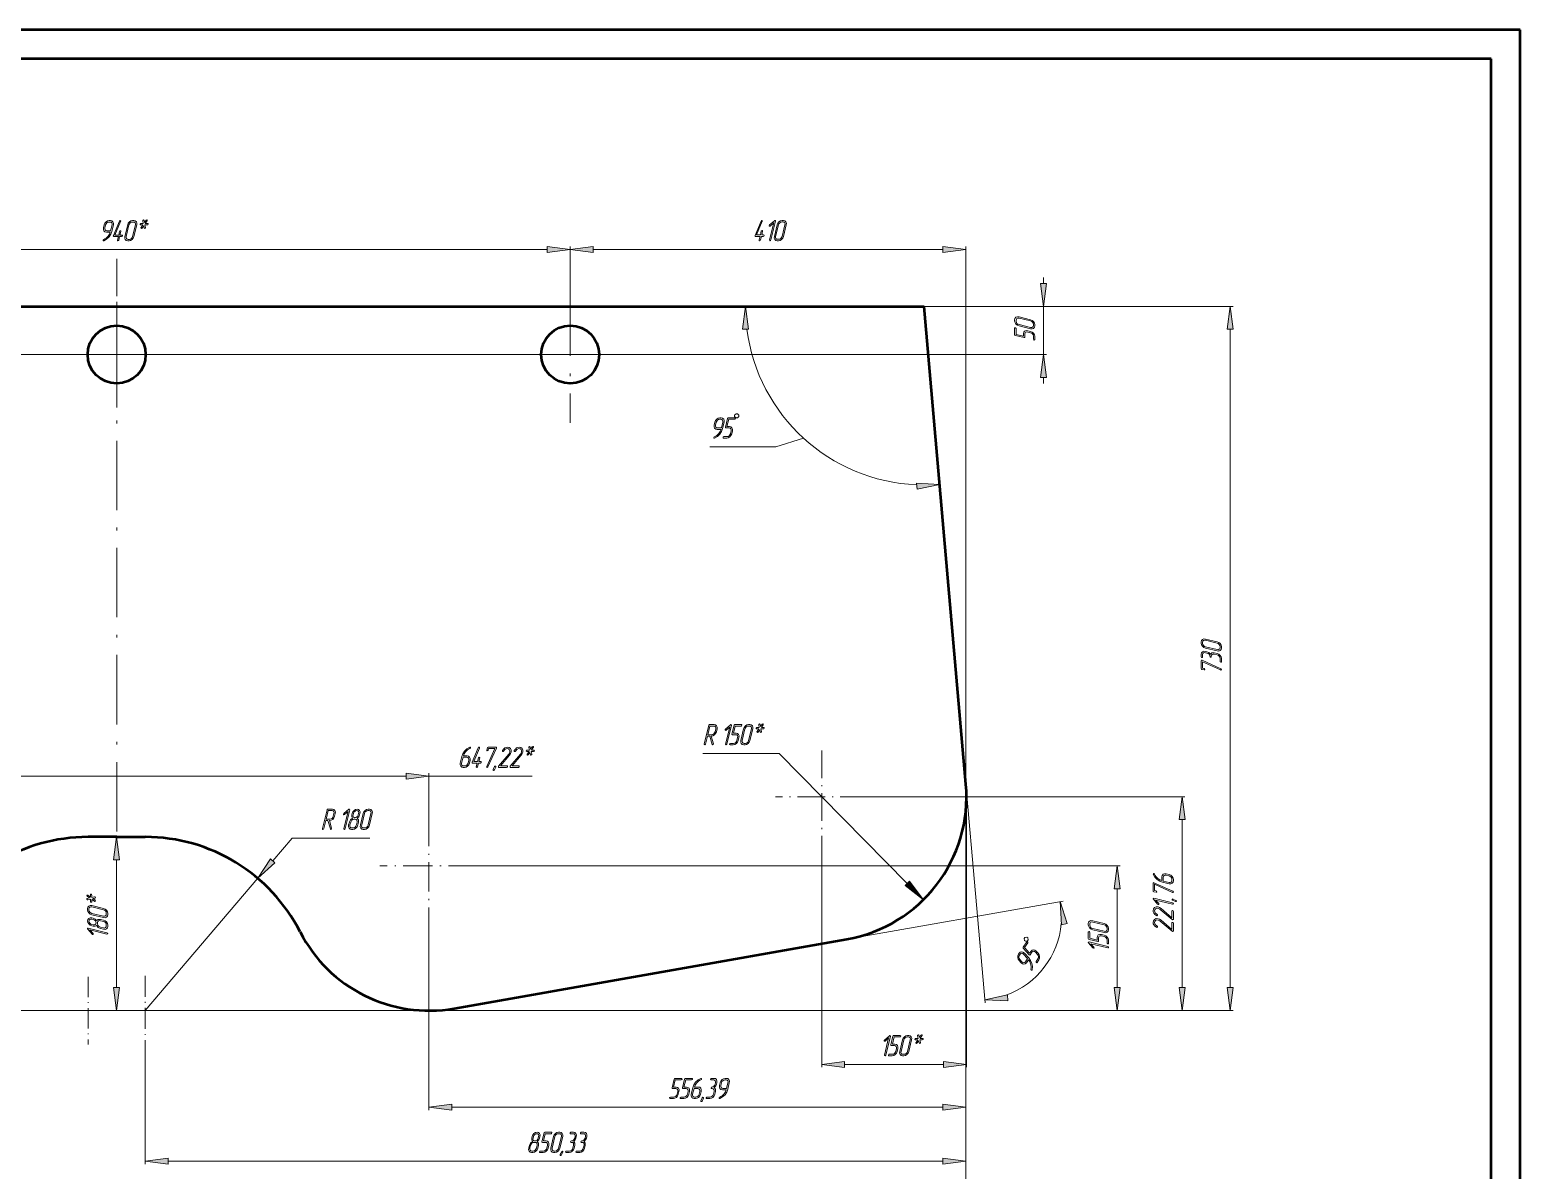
# Model space of a CAD drawing. Extents: x 0 to 420, y 0 to 297.
# Drawn here: x 162.6 to 420, y 100 to 297 of the extents above; entities that cross this region are included whole.
import ezdxf

# ---------------------------------------------------------------- set-up
doc = ezdxf.new("R2010")
doc.units = 0
doc.linetypes.add('DASHDOT', pattern=[18.5, 12, -3, 0.5, -3])

msp = doc.modelspace()

# ---------------------------------------------------------------- linework, layer by layer
at = {"color": 7, "lineweight": 50}
for p, q in [((420, 297), (0, 297)), ((420, 0), (420, 297)), ((415, 292), (20, 292)), ((415, 5), (415, 292)), ((38.17, 249.22), (317.06, 249.22)), ((324.28, 166.69), (317.06, 249.22)), ((177.62, 157.55), (172.67, 157.55)), ((177.62, 157.55), (182.56, 157.55)), ((235.89, 127.93), (303.72, 139.89))]:
    msp.add_line(p, q, dxfattribs=at)
at = {"color": 7, "lineweight": 13}
for p, q in [((103.25, 259.04), (251.98, 259.04)), ((255.95, 252.65), (255.95, 259.56)), ((255.95, 252.65), (255.95, 259.54)), ((259.92, 259.06), (320.32, 259.06)), ((324.28, 166.69), (324.28, 259.56)), ((337.69, 253.19), (337.69, 254.22)), ((317.06, 249.22), (370.41, 249.22)), ((317.06, 249.22), (338.19, 249.22)), ((337.69, 240.89), (337.69, 249.22)), ((369.91, 131.52), (369.91, 245.26)), ((110.94, 240.89), (338.19, 240.89)), ((337.69, 235.89), (337.69, 236.92)), ((291.44, 224.96), (280.05, 224.96)), ((296.21, 226.47), (291.44, 224.96)), ((292.03, 171.96), (278.83, 171.96)), ((314.15, 149.54), (292.03, 171.96)), ((127.65, 168.07), (227.59, 168.07)), ((231.55, 161.01), (231.55, 168.57)), ((231.55, 168.07), (249.35, 168.07)), ((324.28, 166.69), (324.28, 92.57)), ((324.28, 166.69), (327.59, 128.91)), ((324.28, 166.69), (324.28, 101.04)), ((324.28, 166.69), (324.28, 110.35)), ((307.36, 164.51), (362.11, 164.51)), ((324.38, 164.51), (324.38, 117.76)), ((361.61, 131.52), (361.61, 160.55)), ((204.56, 153.43), (207.91, 157.37)), ((207.91, 157.37), (221.32, 157.37)), ((299.38, 156.53), (299.38, 117.76)), ((177.58, 131.52), (177.58, 153.59)), ((240.01, 152.55), (350.92, 152.55)), ((182.56, 127.55), (201.99, 150.41)), ((350.42, 131.52), (350.42, 148.59)), ((303.72, 139.89), (341.07, 146.48)), ((231.55, 144.1), (231.55, 110.35)), ((123.68, 127.55), (370.41, 127.55)), ((231.55, 127.55), (362.11, 127.55)), ((231.55, 127.55), (350.92, 127.55)), ((182.56, 121.55), (182.56, 101.04)), ((303.34, 118.26), (320.41, 118.26)), ((235.52, 110.85), (320.32, 110.85)), ((186.53, 101.54), (320.32, 101.54))]:
    msp.add_line(p, q, dxfattribs=at)
at = {"color": 7, "linetype": 'DASHDOT', "lineweight": 13}
for p, q in [((177.62, 158.5), (177.62, 257.42)), ((255.95, 252.65), (255.95, 229.12)), ((267.72, 240.89), (244.18, 240.89))]:
    msp.add_line(p, q, dxfattribs=at)
at = {"color": 7, "linetype": 'DASHDOT', "lineweight": 13, "ltscale": 0.456659}
for p, q in [((177.62, 250.02), (177.62, 231.75)), ((186.75, 240.89), (168.48, 240.89))]:
    msp.add_line(p, q, dxfattribs=at)
at = {"color": 7, "linetype": 'DASHDOT', "lineweight": 13, "ltscale": 0.399171}
msp.add_line((299.38, 172.5), (299.38, 156.53), dxfattribs=at)
at = {"color": 7, "linetype": 'DASHDOT', "lineweight": 13, "ltscale": 0.399172}
msp.add_line((307.36, 164.51), (291.39, 164.51), dxfattribs=at)
at = {"color": 7, "linetype": 'DASHDOT', "lineweight": 13, "ltscale": 0.422926}
for p, q in [((231.55, 161.01), (231.55, 144.1)), ((240.01, 152.55), (223.09, 152.55))]:
    msp.add_line(p, q, dxfattribs=at)
at = {"color": 7, "linetype": 'DASHDOT', "lineweight": 13, "ltscale": 0.292593}
for p, q in [((172.67, 133.41), (172.67, 121.7)), ((178.52, 127.55), (166.82, 127.55))]:
    msp.add_line(p, q, dxfattribs=at)
at = {"color": 7, "linetype": 'DASHDOT', "lineweight": 13, "ltscale": 0.300064}
msp.add_line((182.56, 133.56), (182.56, 121.55), dxfattribs=at)
at = {"color": 7, "linetype": 'DASHDOT', "lineweight": 13, "ltscale": 0.300063}
msp.add_line((188.56, 127.55), (176.56, 127.55), dxfattribs=at)
at = {"color": 7, "lineweight": 13}
for points in [[(176.78, 262.18), (177.05, 263.29), (177.07, 263.58), (176.98, 263.82), (176.79, 263.99), (176.55, 264.04), (176.32, 264.04), (176.05, 263.98), (175.79, 263.82), (175.59, 263.57), (175.47, 263.29), (175.35, 262.79), (175.33, 262.5), (175.42, 262.26), (175.6, 262.09), (175.85, 262.04), (176.52, 262.04), (176.37, 261.69), (176.15, 261.36), (175.8, 261.01), (175.6, 260.88), (175.39, 260.78), (175.32, 260.74), (175.29, 260.67), (175.3, 260.58), (175.36, 260.54), (175.41, 260.55), (175.89, 260.82), (176.31, 261.22), (176.6, 261.68)], [(176.58, 262.29), (175.91, 262.29), (175.74, 262.32), (175.62, 262.44), (175.56, 262.6), (175.58, 262.79), (175.7, 263.29), (175.78, 263.48), (175.91, 263.64), (176.08, 263.75), (176.26, 263.79), (176.49, 263.79), (176.66, 263.75), (176.78, 263.64), (176.83, 263.48), (176.82, 263.29)], [(178.19, 261.54), (178.35, 262.17), (178.33, 262.26), (178.27, 262.29), (178.18, 262.26), (178.12, 262.17), (177.97, 261.54), (177.32, 261.54), (178.31, 263.89), (178.32, 263.92), (178.3, 264.01), (178.23, 264.04), (178.16, 264.02), (178.1, 263.94), (177.05, 261.44), (177.04, 261.41), (177.05, 261.33), (177.12, 261.29), (177.91, 261.29), (177.76, 260.67), (177.77, 260.57), (177.84, 260.54), (177.93, 260.57), (177.98, 260.67), (178.13, 261.29), (178.48, 261.29), (178.57, 261.33), (178.62, 261.42), (178.61, 261.51), (178.54, 261.54)], [(180.61, 261.29), (181.09, 263.29), (181.11, 263.58), (181.02, 263.82), (180.84, 263.99), (180.59, 264.04), (180.37, 264.04), (180.09, 263.98), (179.83, 263.82), (179.63, 263.57), (179.52, 263.29), (179.03, 261.29), (179.01, 261), (179.11, 260.76), (179.28, 260.59), (179.53, 260.54), (179.75, 260.54), (180.02, 260.59), (180.29, 260.76), (180.49, 261)], [(180.38, 261.29), (180.3, 261.09), (180.17, 260.94), (179.99, 260.82), (179.81, 260.79), (179.59, 260.79), (179.42, 260.82), (179.31, 260.94), (179.24, 261.1), (179.26, 261.29), (179.74, 263.29), (179.82, 263.48), (179.95, 263.64), (180.12, 263.75), (180.31, 263.79), (180.53, 263.79), (180.69, 263.75), (180.81, 263.64), (180.87, 263.48), (180.87, 263.29)], [(182.57, 263.54), (182.88, 263.98), (182.91, 264.04), (182.89, 264.13), (182.82, 264.17), (182.71, 264.09), (182.43, 263.7), (182.35, 264.09), (182.26, 264.17), (182.17, 264.13), (182.12, 264.04), (182.12, 263.98), (182.21, 263.54), (181.8, 263.54), (181.71, 263.5), (181.67, 263.42), (181.67, 263.33), (181.74, 263.29), (182.15, 263.29), (181.85, 262.85), (181.82, 262.79), (181.83, 262.7), (181.91, 262.67), (182.02, 262.74), (182.3, 263.14), (182.38, 262.74), (182.46, 262.67), (182.56, 262.7), (182.61, 262.79), (182.61, 262.85), (182.51, 263.29), (182.92, 263.29), (183.02, 263.33), (183.07, 263.42), (183.05, 263.51), (182.98, 263.54)], [(289.01, 261.56), (289.16, 262.19), (289.15, 262.28), (289.08, 262.31), (288.99, 262.28), (288.94, 262.19), (288.78, 261.56), (288.13, 261.56), (289.12, 263.91), (289.13, 263.94), (289.12, 264.03), (289.05, 264.06), (288.97, 264.04), (288.92, 263.96), (287.86, 261.46), (287.86, 261.43), (287.87, 261.35), (287.94, 261.31), (288.72, 261.31), (288.57, 260.69), (288.59, 260.59), (288.66, 260.56), (288.75, 260.59), (288.8, 260.69), (288.95, 261.31), (289.29, 261.31), (289.38, 261.35), (289.43, 261.44), (289.42, 261.53), (289.35, 261.56)], [(290.59, 260.69), (291.38, 263.94), (291.37, 264.03), (291.29, 264.06), (291.21, 264.02), (290.36, 263.28), (290.3, 263.19), (290.32, 263.1), (290.39, 263.06), (290.47, 263.1), (291.08, 263.64), (290.37, 260.69), (290.39, 260.59), (290.45, 260.56), (290.54, 260.59)], [(292.77, 261.31), (293.25, 263.31), (293.27, 263.6), (293.19, 263.84), (293, 264.01), (292.76, 264.06), (292.53, 264.06), (292.26, 264), (292, 263.84), (291.79, 263.59), (291.68, 263.31), (291.2, 261.31), (291.17, 261.02), (291.27, 260.78), (291.44, 260.62), (291.69, 260.56), (291.91, 260.56), (292.19, 260.62), (292.45, 260.78), (292.65, 261.02)], [(292.55, 261.31), (292.46, 261.11), (292.33, 260.96), (292.15, 260.85), (291.97, 260.81), (291.75, 260.81), (291.59, 260.85), (291.47, 260.96), (291.41, 261.12), (291.42, 261.31), (291.91, 263.31), (291.98, 263.5), (292.12, 263.67), (292.29, 263.77), (292.47, 263.81), (292.7, 263.81), (292.86, 263.77), (292.98, 263.67), (293.04, 263.5), (293.03, 263.31)], [(251.98, 258.52), (255.95, 259.04), (251.98, 259.57)], [(259.92, 259.59), (255.95, 259.06), (259.92, 258.54)], [(320.32, 258.54), (324.28, 259.06), (320.32, 259.59)], [(337.17, 253.19), (337.69, 249.22), (338.22, 253.19)], [(286.72, 245.26), (286.2, 249.22), (285.68, 245.26)], [(335.45, 246.92), (333.45, 247.41), (333.16, 247.43), (332.91, 247.34), (332.75, 247.15), (332.69, 246.91), (332.69, 246.68), (332.76, 246.41), (332.92, 246.15), (333.17, 245.95), (333.45, 245.83), (335.45, 245.35), (335.73, 245.33), (335.97, 245.42), (336.14, 245.6), (336.19, 245.84), (336.19, 246.07), (336.14, 246.34), (335.97, 246.6), (335.73, 246.8)], [(335.45, 246.7), (335.65, 246.62), (335.8, 246.48), (335.91, 246.31), (335.94, 246.13), (335.94, 245.9), (335.91, 245.74), (335.8, 245.63), (335.64, 245.56), (335.45, 245.57), (333.45, 246.06), (333.26, 246.13), (333.09, 246.27), (332.99, 246.44), (332.95, 246.62), (332.95, 246.85), (332.99, 247.01), (333.09, 247.13), (333.26, 247.19), (333.45, 247.18)], [(370.43, 245.26), (369.91, 249.22), (369.39, 245.26)], [(335.45, 244.9), (334.95, 245.02), (334.66, 245.04), (334.42, 244.95), (334.26, 244.77), (334.2, 244.53), (334.2, 244.08), (332.95, 244.38), (332.95, 245.39), (332.9, 245.48), (332.82, 245.53), (332.74, 245.52), (332.69, 245.45), (332.69, 244.32), (332.73, 244.23), (332.82, 244.18), (334.32, 243.82), (334.42, 243.82), (334.45, 243.9), (334.45, 244.46), (334.49, 244.63), (334.59, 244.75), (334.76, 244.81), (334.95, 244.79), (335.45, 244.67), (335.64, 244.59), (335.8, 244.46), (335.91, 244.29), (335.94, 244.11), (335.94, 243.54), (335.98, 243.45), (336.07, 243.4), (336.16, 243.41), (336.19, 243.48), (336.19, 244.05), (336.14, 244.31), (335.97, 244.58), (335.73, 244.78)], [(338.22, 236.92), (337.69, 240.89), (337.17, 236.92)], [(282.25, 228.1), (282.52, 229.21), (282.54, 229.5), (282.45, 229.74), (282.26, 229.91), (282.02, 229.96), (281.79, 229.96), (281.52, 229.9), (281.26, 229.74), (281.06, 229.49), (280.94, 229.21), (280.82, 228.71), (280.8, 228.42), (280.89, 228.18), (281.07, 228.01), (281.32, 227.96), (281.99, 227.96), (281.84, 227.61), (281.62, 227.28), (281.27, 226.93), (281.07, 226.8), (280.86, 226.7), (280.79, 226.66), (280.76, 226.59), (280.77, 226.5), (280.83, 226.46), (280.88, 226.47), (281.36, 226.74), (281.78, 227.14), (282.07, 227.6)], [(282.05, 228.21), (281.37, 228.21), (281.21, 228.24), (281.09, 228.36), (281.03, 228.51), (281.05, 228.71), (281.17, 229.21), (281.25, 229.4), (281.38, 229.56), (281.55, 229.67), (281.73, 229.71), (281.96, 229.71), (282.13, 229.67), (282.25, 229.56), (282.3, 229.4), (282.29, 229.21)], [(283.83, 227.21), (283.95, 227.71), (283.97, 228), (283.88, 228.24), (283.7, 228.4), (283.46, 228.46), (283.01, 228.46), (283.31, 229.71), (284.32, 229.71), (284.41, 229.75), (284.47, 229.83), (284.45, 229.92), (284.38, 229.96), (283.25, 229.96), (283.16, 229.93), (283.12, 229.83), (282.75, 228.33), (282.76, 228.24), (282.83, 228.21), (283.4, 228.21), (283.56, 228.17), (283.68, 228.06), (283.74, 227.9), (283.72, 227.71), (283.6, 227.21), (283.53, 227.01), (283.39, 226.86), (283.22, 226.74), (283.04, 226.71), (282.47, 226.71), (282.38, 226.67), (282.33, 226.58), (282.34, 226.5), (282.41, 226.46), (282.98, 226.46), (283.24, 226.51), (283.51, 226.68), (283.71, 226.92)], [(284.58, 229.96), (284.81, 229.96), (285.04, 230.2), (285.04, 230.43), (284.81, 230.66), (284.58, 230.66), (284.34, 230.43), (284.34, 230.2)], [(315.85, 217.61), (319.75, 218.47), (315.76, 218.65)], [(367.66, 191.27), (365.66, 191.75), (365.37, 191.77), (365.13, 191.68), (364.96, 191.5), (364.91, 191.25), (364.91, 191.03), (364.97, 190.75), (365.13, 190.49), (365.38, 190.29), (365.66, 190.18), (367.66, 189.69), (367.95, 189.67), (368.19, 189.77), (368.36, 189.94), (368.41, 190.19), (368.41, 190.41), (368.36, 190.68), (368.19, 190.95), (367.95, 191.15)], [(367.66, 191.04), (367.86, 190.96), (368.01, 190.83), (368.13, 190.65), (368.16, 190.47), (368.16, 190.25), (368.13, 190.08), (368.01, 189.97), (367.85, 189.91), (367.66, 189.92), (365.66, 190.4), (365.47, 190.48), (365.31, 190.61), (365.2, 190.78), (365.16, 190.97), (365.16, 191.19), (365.2, 191.36), (365.31, 191.48), (365.47, 191.54), (365.66, 191.53)], [(366.49, 189.16), (366.23, 189.41), (365.91, 189.55), (365.66, 189.61), (365.37, 189.63), (365.13, 189.55), (364.96, 189.37), (364.91, 189.12), (364.91, 188.67), (364.95, 188.57), (365.04, 188.53), (365.12, 188.53), (365.16, 188.61), (365.16, 189.06), (365.2, 189.22), (365.31, 189.34), (365.47, 189.4), (365.66, 189.39), (365.91, 189.33), (366.1, 189.25), (366.26, 189.11), (366.38, 188.94), (366.41, 188.76), (366.45, 188.67), (366.53, 188.61), (366.62, 188.62), (366.66, 188.7), (366.66, 188.81), (366.7, 188.97), (366.81, 189.09), (366.97, 189.15), (367.16, 189.14), (367.66, 189.02), (367.85, 188.94), (368.01, 188.8), (368.13, 188.63), (368.16, 188.45), (368.16, 187.88), (368.2, 187.79), (368.28, 187.74), (368.37, 187.75), (368.41, 187.82), (368.41, 188.39), (368.36, 188.66), (368.19, 188.92), (367.95, 189.12), (367.66, 189.24), (367.16, 189.36), (366.76, 189.35)], [(365.06, 188.07), (365.03, 188.09), (364.94, 188.07), (364.91, 188), (364.91, 186.64), (364.94, 186.55), (365.04, 186.51), (365.41, 186.41), (365.5, 186.42), (365.53, 186.5), (365.5, 186.58), (365.41, 186.64), (365.16, 186.7), (365.16, 187.8), (368.25, 186.41), (368.29, 186.39), (368.38, 186.41), (368.41, 186.48), (368.38, 186.55), (368.31, 186.61)], [(280.29, 174.96), (280.32, 174.96), (280.59, 175.02), (280.85, 175.18), (281.06, 175.42), (281.18, 175.71), (281.3, 176.21), (281.32, 176.5), (281.23, 176.74), (281.04, 176.91), (280.8, 176.96), (280.01, 176.96), (279.92, 176.93), (279.87, 176.84), (279.09, 173.59), (279.1, 173.5), (279.17, 173.46), (279.26, 173.5), (279.31, 173.59), (279.65, 174.96), (280.04, 174.96), (280.44, 173.53), (280.47, 173.48), (280.52, 173.46), (280.61, 173.5), (280.66, 173.59), (280.67, 173.65)], [(279.71, 175.21), (280.07, 176.71), (280.74, 176.71), (280.9, 176.67), (281.02, 176.57), (281.08, 176.4), (281.07, 176.21), (280.95, 175.71), (280.87, 175.52), (280.73, 175.36), (280.56, 175.25), (280.38, 175.21)], [(283.01, 173.59), (283.79, 176.84), (283.78, 176.93), (283.71, 176.96), (283.62, 176.92), (282.77, 176.18), (282.71, 176.09), (282.73, 176), (282.8, 175.96), (282.89, 176), (283.49, 176.54), (282.78, 173.59), (282.8, 173.5), (282.87, 173.46), (282.96, 173.5)], [(284.96, 174.21), (285.08, 174.71), (285.1, 175), (285.01, 175.24), (284.83, 175.4), (284.59, 175.46), (284.14, 175.46), (284.44, 176.71), (285.45, 176.71), (285.54, 176.76), (285.6, 176.84), (285.58, 176.92), (285.51, 176.96), (284.38, 176.96), (284.29, 176.93), (284.25, 176.84), (283.88, 175.34), (283.89, 175.24), (283.96, 175.21), (284.53, 175.21), (284.69, 175.17), (284.81, 175.07), (284.87, 174.9), (284.85, 174.71), (284.73, 174.21), (284.66, 174.02), (284.52, 173.86), (284.35, 173.75), (284.17, 173.72), (283.6, 173.72), (283.51, 173.67), (283.46, 173.59), (283.47, 173.5), (283.54, 173.46), (284.11, 173.46), (284.37, 173.52), (284.64, 173.68), (284.84, 173.93)], [(286.99, 174.21), (287.47, 176.21), (287.49, 176.5), (287.4, 176.74), (287.22, 176.91), (286.97, 176.96), (286.75, 176.96), (286.47, 176.9), (286.21, 176.74), (286.01, 176.49), (285.89, 176.21), (285.41, 174.21), (285.39, 173.93), (285.48, 173.68), (285.66, 173.52), (285.9, 173.46), (286.13, 173.46), (286.4, 173.52), (286.66, 173.68), (286.87, 173.93)], [(286.76, 174.21), (286.68, 174.01), (286.54, 173.86), (286.37, 173.75), (286.19, 173.72), (285.96, 173.72), (285.8, 173.75), (285.69, 173.86), (285.62, 174.02), (285.64, 174.21), (286.12, 176.21), (286.19, 176.4), (286.33, 176.57), (286.5, 176.67), (286.69, 176.71), (286.91, 176.71), (287.07, 176.67), (287.19, 176.57), (287.25, 176.4), (287.24, 176.21)], [(288.95, 176.46), (289.26, 176.9), (289.28, 176.96), (289.27, 177.05), (289.2, 177.09), (289.09, 177.02), (288.81, 176.62), (288.73, 177.02), (288.64, 177.09), (288.55, 177.05), (288.5, 176.96), (288.5, 176.9), (288.59, 176.46), (288.18, 176.46), (288.09, 176.42), (288.05, 176.34), (288.05, 176.25), (288.12, 176.21), (288.53, 176.21), (288.22, 175.77), (288.2, 175.71), (288.21, 175.62), (288.28, 175.59), (288.4, 175.66), (288.68, 176.06), (288.76, 175.66), (288.84, 175.59), (288.93, 175.62), (288.98, 175.71), (288.98, 175.77), (288.89, 176.21), (289.3, 176.21), (289.39, 176.25), (289.45, 176.34), (289.43, 176.43), (289.36, 176.46)], [(237.23, 171.43), (236.96, 170.32), (236.93, 170.03), (237.03, 169.79), (237.21, 169.62), (237.45, 169.57), (237.68, 169.57), (237.95, 169.62), (238.21, 169.79), (238.41, 170.03), (238.53, 170.32), (238.65, 170.82), (238.67, 171.1), (238.58, 171.35), (238.4, 171.51), (238.16, 171.57), (237.49, 171.57), (237.63, 171.91), (237.85, 172.25), (238.2, 172.59), (238.4, 172.73), (238.61, 172.82), (238.68, 172.87), (238.72, 172.94), (238.7, 173.03), (238.64, 173.07), (238.59, 173.06), (238.11, 172.79), (237.69, 172.38), (237.4, 171.93)], [(240.16, 170.57), (240.31, 171.2), (240.3, 171.29), (240.24, 171.32), (240.15, 171.28), (240.09, 171.2), (239.94, 170.57), (239.29, 170.57), (240.28, 172.91), (240.29, 172.95), (240.27, 173.03), (240.2, 173.07), (240.13, 173.04), (240.07, 172.97), (239.02, 170.47), (239.01, 170.44), (239.02, 170.35), (239.09, 170.32), (239.88, 170.32), (239.72, 169.69), (239.74, 169.6), (239.81, 169.57), (239.9, 169.6), (239.95, 169.69), (240.1, 170.32), (240.44, 170.32), (240.53, 170.36), (240.59, 170.44), (240.58, 170.53), (240.5, 170.57)], [(243.2, 172.91), (243.22, 172.95), (243.2, 173.03), (243.13, 173.07), (241.77, 173.07), (241.68, 173.03), (241.64, 172.94), (241.54, 172.57), (241.55, 172.47), (241.63, 172.44), (241.71, 172.47), (241.77, 172.57), (241.83, 172.82), (242.93, 172.82), (241.53, 169.72), (241.52, 169.69), (241.54, 169.6), (241.61, 169.57), (241.68, 169.59), (241.74, 169.67)], [(244.97, 169.57), (245.07, 169.61), (245.11, 169.69), (245.1, 169.78), (245.03, 169.82), (243.9, 169.82), (245.47, 171.7), (245.65, 171.96), (245.74, 172.21), (245.76, 172.54), (245.62, 172.82), (245.39, 173.01), (245.11, 173.07), (244.88, 173.03), (244.67, 172.93), (244.44, 172.74), (244.26, 172.47), (244.24, 172.43), (244.26, 172.34), (244.33, 172.31), (244.4, 172.33), (244.45, 172.39), (244.73, 172.72), (245.06, 172.81), (245.27, 172.77), (245.43, 172.64), (245.52, 172.44), (245.51, 172.21), (245.44, 172.02), (245.38, 171.94), (245.32, 171.84), (243.58, 169.76), (243.55, 169.7), (243.56, 169.61), (243.63, 169.57)], [(246.99, 169.57), (247.09, 169.61), (247.13, 169.69), (247.13, 169.78), (247.05, 169.82), (245.92, 169.82), (247.49, 171.7), (247.67, 171.96), (247.77, 172.21), (247.78, 172.54), (247.65, 172.82), (247.42, 173.01), (247.13, 173.07), (246.9, 173.03), (246.69, 172.93), (246.47, 172.74), (246.28, 172.47), (246.26, 172.43), (246.28, 172.34), (246.35, 172.31), (246.42, 172.33), (246.47, 172.39), (246.76, 172.72), (247.08, 172.81), (247.29, 172.77), (247.45, 172.64), (247.54, 172.44), (247.53, 172.21), (247.46, 172.02), (247.41, 171.94), (247.34, 171.84), (245.6, 169.76), (245.57, 169.7), (245.58, 169.61), (245.65, 169.57)], [(249.26, 172.57), (249.56, 173.01), (249.59, 173.07), (249.58, 173.16), (249.5, 173.19), (249.39, 173.12), (249.11, 172.72), (249.03, 173.12), (248.94, 173.19), (248.86, 173.15), (248.8, 173.07), (248.8, 173.01), (248.89, 172.57), (248.49, 172.57), (248.4, 172.53), (248.35, 172.44), (248.35, 172.35), (248.43, 172.32), (248.83, 172.32), (248.53, 171.88), (248.5, 171.81), (248.52, 171.73), (248.59, 171.69), (248.7, 171.76), (248.98, 172.16), (249.06, 171.76), (249.15, 171.69), (249.24, 171.73), (249.29, 171.81), (249.29, 171.88), (249.2, 172.32), (249.6, 172.32), (249.7, 172.36), (249.75, 172.44), (249.74, 172.53), (249.66, 172.57)], [(237.43, 171.32), (238.1, 171.32), (238.26, 171.28), (238.38, 171.17), (238.44, 171.01), (238.43, 170.82), (238.31, 170.32), (238.22, 170.12), (238.09, 169.96), (237.92, 169.85), (237.73, 169.82), (237.51, 169.82), (237.35, 169.85), (237.23, 169.96), (237.17, 170.12), (237.18, 170.32)], [(227.59, 167.55), (231.55, 168.07), (227.59, 168.59)], [(243.1, 169.68), (243.08, 169.76), (243, 169.79), (242.93, 169.77), (242.87, 169.7), (242.64, 169.2), (242.63, 169.16), (242.64, 169.08), (242.71, 169.04), (242.79, 169.07), (242.85, 169.14), (243.08, 169.63)], [(214.37, 160.37), (214.4, 160.37), (214.67, 160.43), (214.93, 160.59), (215.13, 160.83), (215.25, 161.12), (215.37, 161.62), (215.39, 161.91), (215.3, 162.15), (215.12, 162.31), (214.87, 162.37), (214.09, 162.37), (213.99, 162.34), (213.95, 162.24), (213.16, 158.99), (213.18, 158.9), (213.24, 158.87), (213.34, 158.9), (213.39, 158.99), (213.72, 160.37), (214.11, 160.37), (214.52, 158.93), (214.54, 158.88), (214.59, 158.87), (214.68, 158.91), (214.74, 158.99), (214.74, 159.06)], [(217.08, 158.99), (217.87, 162.24), (217.85, 162.34), (217.78, 162.37), (217.7, 162.33), (216.85, 161.58), (216.79, 161.5), (216.8, 161.41), (216.87, 161.37), (216.96, 161.41), (217.57, 161.95), (216.86, 158.99), (216.87, 158.9), (216.94, 158.87), (217.03, 158.9)], [(219.26, 159.62), (219.38, 160.12), (219.37, 160.51), (219.18, 160.78), (219.43, 161.05), (219.57, 161.37), (219.63, 161.62), (219.65, 161.91), (219.56, 162.15), (219.37, 162.31), (219.13, 162.37), (218.86, 162.31), (218.61, 162.15), (218.39, 161.91), (218.28, 161.62), (218.22, 161.37), (218.21, 161.04), (218.32, 160.78), (218, 160.51), (217.8, 160.12), (217.68, 159.62), (217.66, 159.33), (217.76, 159.09), (217.93, 158.92), (218.18, 158.87), (218.4, 158.87), (218.67, 158.92), (218.94, 159.09), (219.14, 159.33)], [(221.28, 159.62), (221.76, 161.62), (221.78, 161.91), (221.7, 162.15), (221.51, 162.31), (221.27, 162.37), (221.04, 162.37), (220.77, 162.31), (220.51, 162.15), (220.3, 161.9), (220.19, 161.62), (219.71, 159.62), (219.68, 159.33), (219.78, 159.09), (219.95, 158.92), (220.2, 158.87), (220.42, 158.87), (220.7, 158.92), (220.96, 159.09), (221.16, 159.33)], [(362.13, 160.55), (361.61, 164.51), (361.08, 160.55)], [(213.78, 160.62), (214.14, 162.12), (214.81, 162.12), (214.98, 162.08), (215.1, 161.97), (215.16, 161.81), (215.15, 161.62), (215.03, 161.12), (214.94, 160.92), (214.81, 160.76), (214.64, 160.66), (214.46, 160.62)], [(219.03, 159.62), (218.95, 159.42), (218.82, 159.26), (218.65, 159.15), (218.46, 159.12), (218.24, 159.12), (218.08, 159.15), (217.96, 159.26), (217.9, 159.42), (217.91, 159.62), (218.03, 160.12), (218.25, 160.47), (218.42, 160.58), (218.6, 160.62), (218.83, 160.62), (218.99, 160.58), (219.11, 160.47), (219.17, 160.31), (219.15, 160.12)], [(219.34, 161.37), (219.26, 161.17), (219.12, 161.01), (218.95, 160.9), (218.77, 160.87), (218.61, 160.9), (218.49, 161.01), (218.43, 161.17), (218.44, 161.37), (218.5, 161.62), (218.58, 161.81), (218.73, 161.98), (218.89, 162.08), (219.08, 162.12), (219.24, 162.08), (219.36, 161.97), (219.42, 161.81), (219.4, 161.62)], [(221.06, 159.62), (220.97, 159.42), (220.84, 159.26), (220.66, 159.15), (220.48, 159.12), (220.26, 159.12), (220.1, 159.15), (219.98, 159.26), (219.92, 159.42), (219.93, 159.62), (220.42, 161.62), (220.49, 161.81), (220.63, 161.97), (220.8, 162.08), (220.98, 162.12), (221.21, 162.12), (221.37, 162.08), (221.49, 161.97), (221.55, 161.81), (221.54, 161.62)], [(178.1, 153.59), (177.58, 157.55), (177.05, 153.59)], [(204.16, 153.77), (201.99, 150.41), (204.96, 153.09)], [(350.94, 148.59), (350.42, 152.55), (349.89, 148.59)], [(313.78, 149.17), (316.94, 146.72), (314.52, 149.91)], [(358.24, 149.74), (359.36, 149.47), (359.65, 149.45), (359.89, 149.55), (360.05, 149.72), (360.11, 149.96), (360.11, 150.19), (360.05, 150.46), (359.89, 150.72), (359.65, 150.93), (359.36, 151.05), (358.86, 151.17), (358.57, 151.19), (358.32, 151.1), (358.16, 150.92), (358.1, 150.67), (358.1, 150.01), (357.76, 150.15), (357.42, 150.37), (357.08, 150.72), (356.95, 150.92), (356.85, 151.13), (356.8, 151.2), (356.73, 151.23), (356.65, 151.22), (356.61, 151.15), (356.62, 151.11), (356.89, 150.62), (357.29, 150.21), (357.75, 149.92)], [(356.76, 149.65), (356.72, 149.67), (356.64, 149.65), (356.61, 149.58), (356.61, 148.22), (356.64, 148.13), (356.73, 148.09), (357.11, 147.99), (357.2, 148), (357.23, 148.08), (357.2, 148.16), (357.11, 148.22), (356.86, 148.28), (356.86, 149.38), (359.95, 147.98), (359.99, 147.97), (360.07, 147.99), (360.11, 148.06), (360.08, 148.13), (360.01, 148.19)], [(358.36, 149.94), (358.36, 150.61), (358.4, 150.78), (358.5, 150.9), (358.67, 150.95), (358.86, 150.94), (359.36, 150.82), (359.55, 150.74), (359.71, 150.6), (359.82, 150.43), (359.85, 150.25), (359.85, 150.02), (359.82, 149.86), (359.71, 149.75), (359.55, 149.68), (359.36, 149.7)], [(173.08, 147.18), (172.64, 147.48), (172.58, 147.51), (172.49, 147.49), (172.45, 147.42), (172.52, 147.31), (172.92, 147.03), (172.52, 146.95), (172.45, 146.86), (172.49, 146.78), (172.58, 146.72), (172.64, 146.72), (173.08, 146.81), (173.08, 146.41), (173.12, 146.31), (173.2, 146.27), (173.29, 146.27), (173.33, 146.35), (173.33, 146.75), (173.77, 146.45), (173.83, 146.42), (173.92, 146.43), (173.95, 146.51), (173.88, 146.62), (173.48, 146.9), (173.88, 146.98), (173.95, 147.07), (173.92, 147.16), (173.83, 147.21), (173.77, 147.21), (173.33, 147.12), (173.33, 147.52), (173.29, 147.62), (173.2, 147.67), (173.11, 147.65), (173.08, 147.58)], [(359.98, 146.17), (356.73, 146.96), (356.64, 146.95), (356.61, 146.87), (356.65, 146.79), (357.39, 145.94), (357.48, 145.88), (357.57, 145.9), (357.61, 145.97), (357.57, 146.05), (357.03, 146.66), (359.98, 145.95), (360.07, 145.97), (360.11, 146.04), (360.07, 146.12)], [(360, 146.85), (359.92, 146.83), (359.88, 146.76), (359.91, 146.69), (359.98, 146.63), (360.47, 146.4), (360.51, 146.38), (360.59, 146.4), (360.63, 146.47), (360.61, 146.54), (360.53, 146.6), (360.04, 146.83)], [(175.33, 145.21), (173.33, 145.69), (173.04, 145.71), (172.8, 145.62), (172.63, 145.44), (172.58, 145.2), (172.58, 144.97), (172.64, 144.69), (172.8, 144.44), (173.05, 144.23), (173.33, 144.12), (175.33, 143.63), (175.62, 143.61), (175.86, 143.71), (176.02, 143.88), (176.08, 144.13), (176.08, 144.35), (176.02, 144.62), (175.86, 144.89), (175.62, 145.09)], [(175.33, 144.98), (175.53, 144.9), (175.68, 144.77), (175.79, 144.59), (175.82, 144.41), (175.82, 144.19), (175.79, 144.03), (175.68, 143.91), (175.52, 143.85), (175.33, 143.86), (173.33, 144.34), (173.14, 144.42), (172.97, 144.56), (172.87, 144.73), (172.83, 144.91), (172.83, 145.14), (172.87, 145.3), (172.97, 145.42), (173.14, 145.48), (173.33, 145.47)], [(341.78, 142.58), (340.58, 146.39), (340.76, 142.4)], [(360.11, 144.68), (360.06, 144.78), (359.98, 144.83), (359.89, 144.82), (359.85, 144.74), (359.85, 143.61), (357.97, 145.18), (357.71, 145.36), (357.47, 145.46), (357.13, 145.47), (356.85, 145.34), (356.67, 145.11), (356.61, 144.82), (356.64, 144.59), (356.74, 144.38), (356.93, 144.16), (357.2, 143.97), (357.25, 143.95), (357.33, 143.97), (357.37, 144.04), (357.34, 144.11), (357.29, 144.16), (356.96, 144.45), (356.86, 144.77), (356.91, 144.98), (357.04, 145.14), (357.23, 145.23), (357.47, 145.22), (357.65, 145.15), (357.74, 145.1), (357.83, 145.03), (359.91, 143.29), (359.97, 143.26), (360.06, 143.27), (360.11, 143.34)], [(175.33, 143.19), (174.83, 143.31), (174.43, 143.3), (174.16, 143.1), (173.9, 143.35), (173.58, 143.5), (173.32, 143.56), (173.04, 143.57), (172.8, 143.49), (172.63, 143.3), (172.58, 143.06), (172.63, 142.79), (172.8, 142.53), (173.04, 142.32), (173.32, 142.21), (173.58, 142.15), (173.91, 142.14), (174.16, 142.25), (174.44, 141.93), (174.83, 141.73), (175.33, 141.61), (175.62, 141.59), (175.86, 141.69), (176.02, 141.86), (176.08, 142.11), (176.08, 142.33), (176.02, 142.6), (175.86, 142.87), (175.62, 143.07)], [(175.95, 141.01), (172.7, 141.8), (172.61, 141.78), (172.58, 141.71), (172.62, 141.63), (173.36, 140.77), (173.45, 140.71), (173.54, 140.73), (173.58, 140.8), (173.54, 140.89), (173, 141.5), (175.95, 140.78), (176.05, 140.8), (176.08, 140.87), (176.05, 140.96)], [(173.58, 143.27), (173.78, 143.19), (173.94, 143.05), (174.04, 142.88), (174.07, 142.7), (174.04, 142.53), (173.93, 142.41), (173.77, 142.36), (173.58, 142.37), (173.32, 142.43), (173.13, 142.51), (172.97, 142.65), (172.87, 142.82), (172.83, 143), (172.87, 143.16), (172.97, 143.28), (173.13, 143.34), (173.32, 143.33)], [(175.33, 142.96), (175.52, 142.88), (175.68, 142.75), (175.79, 142.58), (175.82, 142.39), (175.82, 142.17), (175.79, 142), (175.68, 141.89), (175.52, 141.82), (175.33, 141.84), (174.83, 141.96), (174.47, 142.17), (174.37, 142.34), (174.33, 142.53), (174.33, 142.75), (174.37, 142.92), (174.47, 143.04), (174.64, 143.1), (174.83, 143.08)], [(348.17, 142.6), (346.17, 143.08), (345.88, 143.1), (345.64, 143.01), (345.47, 142.83), (345.42, 142.58), (345.42, 142.36), (345.48, 142.08), (345.64, 141.83), (345.89, 141.62), (346.17, 141.51), (348.17, 141.02), (348.46, 141), (348.7, 141.1), (348.86, 141.27), (348.92, 141.52), (348.92, 141.74), (348.86, 142.01), (348.7, 142.28), (348.46, 142.48)], [(348.17, 142.37), (348.37, 142.29), (348.52, 142.16), (348.63, 141.98), (348.67, 141.8), (348.67, 141.58), (348.63, 141.42), (348.52, 141.3), (348.36, 141.24), (348.17, 141.25), (346.17, 141.73), (345.98, 141.81), (345.82, 141.94), (345.71, 142.12), (345.67, 142.3), (345.67, 142.53), (345.71, 142.69), (345.82, 142.81), (345.98, 142.87), (346.17, 142.86)], [(360.11, 142.66), (360.06, 142.76), (359.98, 142.8), (359.89, 142.79), (359.85, 142.72), (359.85, 141.59), (357.97, 143.16), (357.71, 143.34), (357.47, 143.43), (357.13, 143.45), (356.85, 143.31), (356.67, 143.08), (356.61, 142.8), (356.64, 142.57), (356.74, 142.36), (356.93, 142.14), (357.2, 141.95), (357.25, 141.93), (357.33, 141.95), (357.37, 142.02), (357.34, 142.09), (357.29, 142.14), (356.96, 142.43), (356.86, 142.75), (356.91, 142.96), (357.04, 143.12), (357.23, 143.21), (357.47, 143.2), (357.65, 143.13), (357.74, 143.08), (357.83, 143.01), (359.91, 141.27), (359.97, 141.24), (360.06, 141.25), (360.11, 141.32)], [(336.76, 137.45), (336.41, 137.83), (336.18, 138.01), (335.94, 138.07), (335.7, 138.01), (335.52, 137.85), (335.26, 137.48), (334.4, 138.43), (334.96, 139.26), (334.98, 139.36), (334.94, 139.45), (334.86, 139.49), (334.79, 139.45), (334.16, 138.52), (334.14, 138.43), (334.19, 138.34), (335.22, 137.19), (335.3, 137.14), (335.37, 137.19), (335.69, 137.65), (335.81, 137.77), (335.97, 137.81), (336.14, 137.76), (336.28, 137.65), (336.63, 137.26), (336.75, 137.09), (336.8, 136.89), (336.8, 136.68), (336.72, 136.52), (336.4, 136.05), (336.39, 135.95), (336.43, 135.86), (336.51, 135.82), (336.58, 135.86), (336.9, 136.33), (337, 136.58), (337.01, 136.89), (336.93, 137.19)], [(334.9, 139.62), (335.03, 139.81), (334.97, 140.13), (334.78, 140.26), (334.45, 140.2), (334.32, 140.01), (334.38, 139.69), (334.58, 139.55)], [(348.17, 140.57), (347.67, 140.69), (347.38, 140.71), (347.14, 140.62), (346.98, 140.44), (346.92, 140.2), (346.92, 139.75), (345.67, 140.05), (345.67, 141.06), (345.63, 141.16), (345.54, 141.21), (345.46, 141.19), (345.42, 141.12), (345.42, 140), (345.45, 139.9), (345.54, 139.86), (347.04, 139.49), (347.14, 139.5), (347.17, 139.57), (347.17, 140.14), (347.21, 140.3), (347.31, 140.43), (347.48, 140.48), (347.67, 140.47), (348.17, 140.35), (348.36, 140.27), (348.52, 140.13), (348.63, 139.96), (348.67, 139.78), (348.67, 139.21), (348.71, 139.12), (348.79, 139.07), (348.88, 139.08), (348.92, 139.15), (348.92, 139.72), (348.86, 139.99), (348.7, 140.25), (348.46, 140.45)], [(348.79, 138.62), (345.54, 139.41), (345.45, 139.39), (345.42, 139.32), (345.46, 139.24), (346.2, 138.38), (346.29, 138.33), (346.38, 138.34), (346.42, 138.41), (346.38, 138.5), (345.84, 139.11), (348.79, 138.39), (348.89, 138.41), (348.92, 138.48), (348.89, 138.57)], [(335.13, 136.65), (334.37, 137.49), (334.13, 137.67), (333.89, 137.73), (333.65, 137.67), (333.46, 137.5), (333.34, 137.32), (333.23, 137.05), (333.22, 136.75), (333.31, 136.44), (333.48, 136.19), (333.83, 135.81), (334.06, 135.62), (334.3, 135.56), (334.54, 135.62), (334.72, 135.79), (335.1, 136.35), (335.31, 136.03), (335.46, 135.66), (335.55, 135.18), (335.54, 134.94), (335.51, 134.71), (335.51, 134.63), (335.54, 134.56), (335.62, 134.52), (335.69, 134.55), (335.71, 134.6), (335.76, 135.15), (335.66, 135.72), (335.44, 136.21)], [(334.93, 136.54), (334.55, 135.99), (334.43, 135.87), (334.27, 135.83), (334.1, 135.87), (333.95, 135.99), (333.61, 136.37), (333.49, 136.55), (333.43, 136.75), (333.44, 136.95), (333.51, 137.13), (333.64, 137.31), (333.76, 137.43), (333.92, 137.46), (334.09, 137.42), (334.24, 137.3)], [(177.05, 131.52), (177.58, 127.55), (178.1, 131.52)], [(349.89, 131.52), (350.42, 127.55), (350.94, 131.52)], [(361.08, 131.52), (361.61, 127.55), (362.13, 131.52)], [(369.39, 131.52), (369.91, 127.55), (370.43, 131.52)], [(331.45, 130.27), (327.55, 129.4), (331.54, 129.23)], [(310.44, 119.88), (311.23, 123.13), (311.22, 123.23), (311.14, 123.26), (311.06, 123.22), (310.21, 122.47), (310.15, 122.39), (310.17, 122.3), (310.24, 122.26), (310.32, 122.3), (310.93, 122.84), (310.22, 119.88), (310.24, 119.79), (310.31, 119.76), (310.39, 119.79)], [(312.4, 120.51), (312.52, 121.01), (312.53, 121.3), (312.45, 121.54), (312.27, 121.7), (312.03, 121.76), (311.58, 121.76), (311.88, 123.01), (312.88, 123.01), (312.98, 123.05), (313.03, 123.13), (313.02, 123.22), (312.94, 123.26), (311.82, 123.26), (311.73, 123.23), (311.68, 123.13), (311.32, 121.63), (311.32, 121.54), (311.4, 121.51), (311.96, 121.51), (312.12, 121.47), (312.25, 121.36), (312.3, 121.2), (312.29, 121.01), (312.17, 120.51), (312.09, 120.31), (311.96, 120.16), (311.78, 120.04), (311.6, 120.01), (311.04, 120.01), (310.95, 119.97), (310.89, 119.88), (310.9, 119.8), (310.98, 119.76), (311.54, 119.76), (311.81, 119.81), (312.07, 119.98), (312.28, 120.22)], [(314.42, 120.51), (314.91, 122.51), (314.92, 122.8), (314.84, 123.04), (314.65, 123.2), (314.41, 123.26), (314.18, 123.26), (313.91, 123.2), (313.65, 123.04), (313.45, 122.79), (313.33, 122.51), (312.85, 120.51), (312.82, 120.22), (312.92, 119.98), (313.1, 119.81), (313.34, 119.76), (313.57, 119.76), (313.84, 119.81), (314.1, 119.98), (314.3, 120.22)], [(314.2, 120.51), (314.11, 120.31), (313.98, 120.16), (313.81, 120.04), (313.63, 120.01), (313.4, 120.01), (313.24, 120.04), (313.12, 120.16), (313.06, 120.31), (313.07, 120.51), (313.56, 122.51), (313.63, 122.7), (313.77, 122.86), (313.94, 122.97), (314.12, 123.01), (314.35, 123.01), (314.51, 122.97), (314.63, 122.86), (314.69, 122.7), (314.68, 122.51)], [(316.39, 122.76), (316.69, 123.2), (316.72, 123.26), (316.71, 123.35), (316.63, 123.38), (316.52, 123.31), (316.25, 122.91), (316.16, 123.31), (316.08, 123.38), (315.99, 123.34), (315.93, 123.26), (315.93, 123.2), (316.03, 122.76), (315.62, 122.76), (315.53, 122.72), (315.48, 122.64), (315.49, 122.54), (315.56, 122.51), (315.97, 122.51), (315.66, 122.07), (315.63, 122.01), (315.65, 121.92), (315.72, 121.88), (315.84, 121.96), (316.11, 122.36), (316.2, 121.96), (316.28, 121.88), (316.37, 121.92), (316.42, 122.01), (316.42, 122.07), (316.33, 122.51), (316.73, 122.51), (316.83, 122.55), (316.88, 122.64), (316.87, 122.72), (316.79, 122.76)], [(303.34, 118.78), (299.38, 118.26), (303.34, 117.74)], [(320.41, 117.74), (324.38, 118.26), (320.41, 118.78)], [(274.61, 113.1), (274.73, 113.6), (274.75, 113.89), (274.66, 114.13), (274.48, 114.29), (274.24, 114.35), (273.79, 114.35), (274.09, 115.6), (275.1, 115.6), (275.2, 115.64), (275.25, 115.72), (275.23, 115.81), (275.16, 115.85), (274.04, 115.85), (273.95, 115.82), (273.9, 115.72), (273.54, 114.23), (273.54, 114.13), (273.61, 114.1), (274.18, 114.1), (274.34, 114.06), (274.47, 113.95), (274.52, 113.79), (274.51, 113.6), (274.39, 113.1), (274.31, 112.91), (274.18, 112.75), (274, 112.63), (273.82, 112.6), (273.25, 112.6), (273.16, 112.56), (273.11, 112.48), (273.12, 112.39), (273.19, 112.35), (273.76, 112.35), (274.03, 112.4), (274.29, 112.57), (274.49, 112.81)], [(276.41, 113.1), (276.53, 113.6), (276.55, 113.89), (276.46, 114.13), (276.28, 114.29), (276.04, 114.35), (275.59, 114.35), (275.89, 115.6), (276.9, 115.6), (277, 115.64), (277.05, 115.72), (277.04, 115.81), (276.96, 115.85), (275.84, 115.85), (275.75, 115.82), (275.7, 115.72), (275.34, 114.23), (275.34, 114.13), (275.41, 114.1), (275.98, 114.1), (276.14, 114.06), (276.27, 113.95), (276.32, 113.79), (276.31, 113.6), (276.19, 113.1), (276.11, 112.91), (275.98, 112.75), (275.8, 112.63), (275.62, 112.6), (275.05, 112.6), (274.96, 112.56), (274.91, 112.48), (274.92, 112.39), (274.99, 112.35), (275.56, 112.35), (275.83, 112.4), (276.09, 112.57), (276.29, 112.81)], [(277.14, 114.22), (276.86, 113.1), (276.84, 112.81), (276.94, 112.57), (277.11, 112.4), (277.36, 112.35), (277.58, 112.35), (277.85, 112.4), (278.12, 112.57), (278.32, 112.81), (278.44, 113.1), (278.56, 113.6), (278.58, 113.89), (278.49, 114.13), (278.31, 114.3), (278.07, 114.35), (277.4, 114.35), (277.54, 114.7), (277.76, 115.03), (278.11, 115.38), (278.31, 115.51), (278.52, 115.61), (278.59, 115.66), (278.62, 115.72), (278.61, 115.81), (278.55, 115.85), (278.5, 115.84), (278.02, 115.57), (277.6, 115.17), (277.31, 114.71)], [(280.83, 114.27), (281.07, 114.53), (281.22, 114.85), (281.28, 115.1), (281.29, 115.39), (281.21, 115.63), (281.03, 115.8), (280.78, 115.85), (280.33, 115.85), (280.24, 115.81), (280.19, 115.72), (280.2, 115.64), (280.27, 115.6), (280.72, 115.6), (280.89, 115.56), (281, 115.45), (281.06, 115.29), (281.06, 115.1), (281, 114.85), (280.91, 114.66), (280.77, 114.5), (280.6, 114.38), (280.42, 114.35), (280.33, 114.31), (280.28, 114.23), (280.29, 114.14), (280.36, 114.1), (280.48, 114.1), (280.64, 114.06), (280.76, 113.95), (280.82, 113.79), (280.8, 113.6), (280.68, 113.1), (280.6, 112.91), (280.47, 112.75), (280.3, 112.63), (280.11, 112.6), (279.55, 112.6), (279.46, 112.56), (279.41, 112.48), (279.42, 112.39), (279.49, 112.35), (280.05, 112.35), (280.32, 112.4), (280.59, 112.57), (280.79, 112.81), (280.91, 113.1), (281.03, 113.6), (281.02, 114)], [(283.15, 113.99), (283.42, 115.1), (283.44, 115.39), (283.35, 115.63), (283.16, 115.8), (282.92, 115.85), (282.7, 115.85), (282.42, 115.79), (282.16, 115.63), (281.96, 115.38), (281.84, 115.1), (281.72, 114.6), (281.7, 114.31), (281.79, 114.07), (281.97, 113.9), (282.22, 113.85), (282.89, 113.85), (282.74, 113.5), (282.52, 113.17), (282.17, 112.82), (281.97, 112.69), (281.76, 112.59), (281.69, 112.55), (281.66, 112.48), (281.67, 112.39), (281.73, 112.35), (281.78, 112.36), (282.26, 112.63), (282.68, 113.03), (282.97, 113.49)], [(277.33, 114.1), (278.01, 114.1), (278.17, 114.06), (278.29, 113.95), (278.35, 113.79), (278.33, 113.6), (278.21, 113.1), (278.13, 112.91), (278, 112.75), (277.83, 112.63), (277.64, 112.6), (277.42, 112.6), (277.26, 112.63), (277.14, 112.75), (277.08, 112.91), (277.09, 113.1)], [(282.95, 114.1), (282.28, 114.1), (282.11, 114.13), (281.99, 114.25), (281.93, 114.4), (281.95, 114.6), (282.07, 115.1), (282.15, 115.29), (282.28, 115.45), (282.45, 115.56), (282.64, 115.6), (282.86, 115.6), (283.03, 115.56), (283.15, 115.45), (283.2, 115.29), (283.19, 115.1)], [(235.52, 111.37), (231.55, 110.85), (235.52, 110.33)], [(278.96, 112.46), (278.94, 112.54), (278.87, 112.58), (278.79, 112.55), (278.74, 112.48), (278.5, 111.98), (278.49, 111.95), (278.51, 111.87), (278.58, 111.83), (278.65, 111.85), (278.71, 111.93), (278.94, 112.42)], [(320.32, 110.33), (324.28, 110.85), (320.32, 111.37)], [(250.34, 103.79), (250.46, 104.29), (250.45, 104.68), (250.26, 104.95), (250.51, 105.21), (250.65, 105.54), (250.71, 105.79), (250.73, 106.08), (250.64, 106.32), (250.46, 106.48), (250.21, 106.54), (249.94, 106.48), (249.69, 106.32), (249.48, 106.07), (249.36, 105.79), (249.3, 105.54), (249.29, 105.21), (249.41, 104.95), (249.08, 104.68), (248.89, 104.29), (248.77, 103.79), (248.75, 103.5), (248.84, 103.26), (249.02, 103.09), (249.26, 103.04), (249.49, 103.04), (249.76, 103.09), (250.02, 103.26), (250.22, 103.5)], [(250.43, 105.54), (250.34, 105.34), (250.21, 105.18), (250.03, 105.07), (249.86, 105.04), (249.69, 105.07), (249.57, 105.18), (249.51, 105.34), (249.53, 105.54), (249.59, 105.79), (249.67, 105.98), (249.81, 106.15), (249.98, 106.25), (250.16, 106.29), (250.32, 106.25), (250.44, 106.14), (250.5, 105.98), (250.49, 105.79)], [(252.14, 103.79), (252.26, 104.29), (252.28, 104.57), (252.19, 104.81), (252.01, 104.98), (251.77, 105.03), (251.32, 105.03), (251.62, 106.29), (252.63, 106.29), (252.72, 106.33), (252.78, 106.41), (252.76, 106.5), (252.69, 106.54), (251.56, 106.54), (251.47, 106.5), (251.43, 106.41), (251.06, 104.91), (251.07, 104.81), (251.14, 104.78), (251.71, 104.78), (251.87, 104.75), (251.99, 104.64), (252.05, 104.48), (252.03, 104.29), (251.91, 103.79), (251.84, 103.59), (251.7, 103.43), (251.53, 103.32), (251.35, 103.29), (250.78, 103.29), (250.69, 103.25), (250.64, 103.16), (250.65, 103.07), (250.72, 103.04), (251.29, 103.04), (251.55, 103.09), (251.82, 103.26), (252.02, 103.5)], [(254.17, 103.79), (254.65, 105.79), (254.67, 106.07), (254.58, 106.32), (254.4, 106.48), (254.15, 106.54), (253.93, 106.54), (253.65, 106.48), (253.39, 106.31), (253.19, 106.07), (253.07, 105.79), (252.59, 103.79), (252.57, 103.5), (252.66, 103.26), (252.84, 103.09), (253.08, 103.04), (253.31, 103.04), (253.58, 103.09), (253.84, 103.26), (254.05, 103.5)], [(253.94, 103.79), (253.86, 103.59), (253.72, 103.43), (253.55, 103.32), (253.37, 103.29), (253.14, 103.29), (252.98, 103.32), (252.87, 103.43), (252.8, 103.59), (252.82, 103.79), (253.3, 105.79), (253.37, 105.98), (253.51, 106.14), (253.68, 106.25), (253.87, 106.29), (254.09, 106.29), (254.25, 106.25), (254.37, 106.14), (254.43, 105.98), (254.42, 105.79)], [(256.55, 104.95), (256.8, 105.21), (256.94, 105.54), (257, 105.79), (257.02, 106.07), (256.94, 106.32), (256.76, 106.48), (256.51, 106.54), (256.06, 106.54), (255.97, 106.5), (255.92, 106.41), (255.93, 106.32), (256, 106.29), (256.45, 106.29), (256.62, 106.25), (256.73, 106.14), (256.79, 105.98), (256.78, 105.79), (256.72, 105.54), (256.64, 105.34), (256.5, 105.18), (256.33, 105.07), (256.15, 105.04), (256.06, 105), (256, 104.91), (256.02, 104.82), (256.09, 104.79), (256.2, 104.79), (256.37, 104.75), (256.49, 104.64), (256.54, 104.48), (256.53, 104.29), (256.41, 103.79), (256.33, 103.59), (256.2, 103.43), (256.02, 103.32), (255.84, 103.29), (255.28, 103.29), (255.18, 103.25), (255.13, 103.16), (255.14, 103.07), (255.22, 103.04), (255.78, 103.04), (256.05, 103.09), (256.31, 103.26), (256.51, 103.5), (256.63, 103.79), (256.75, 104.29), (256.74, 104.68)], [(258.35, 104.95), (258.6, 105.21), (258.74, 105.54), (258.8, 105.79), (258.82, 106.07), (258.74, 106.32), (258.56, 106.48), (258.31, 106.54), (257.86, 106.54), (257.77, 106.5), (257.72, 106.41), (257.73, 106.32), (257.8, 106.29), (258.25, 106.29), (258.42, 106.25), (258.53, 106.14), (258.59, 105.98), (258.58, 105.79), (258.52, 105.54), (258.44, 105.34), (258.3, 105.18), (258.13, 105.07), (257.95, 105.04), (257.86, 105), (257.8, 104.91), (257.82, 104.82), (257.89, 104.79), (258, 104.79), (258.17, 104.75), (258.29, 104.64), (258.34, 104.48), (258.33, 104.29), (258.21, 103.79), (258.13, 103.59), (258, 103.43), (257.82, 103.32), (257.64, 103.29), (257.08, 103.29), (256.98, 103.25), (256.93, 103.16), (256.94, 103.07), (257.02, 103.04), (257.58, 103.04), (257.85, 103.09), (258.11, 103.26), (258.32, 103.5), (258.43, 103.79), (258.55, 104.29), (258.55, 104.68)], [(250.12, 103.79), (250.03, 103.59), (249.9, 103.43), (249.73, 103.32), (249.55, 103.29), (249.32, 103.29), (249.16, 103.32), (249.04, 103.43), (248.98, 103.59), (248.99, 103.79), (249.11, 104.29), (249.33, 104.64), (249.5, 104.75), (249.68, 104.79), (249.91, 104.79), (250.08, 104.75), (250.2, 104.64), (250.25, 104.48), (250.24, 104.29)], [(254.69, 103.15), (254.67, 103.23), (254.59, 103.26), (254.52, 103.24), (254.47, 103.17), (254.23, 102.67), (254.22, 102.63), (254.23, 102.55), (254.3, 102.51), (254.38, 102.54), (254.44, 102.61), (254.67, 103.11)], [(186.53, 102.06), (182.56, 101.54), (186.53, 101.02)], [(320.32, 101.02), (324.28, 101.54), (320.32, 102.06)]]:
    msp.add_lwpolyline(points, close=True, dxfattribs=at)
at = {"color": 7, "lineweight": 50}
for centre in [(177.62, 240.89), (255.95, 240.89)]:
    msp.add_circle(centre, 5, dxfattribs=at)
at = {"color": 7, "lineweight": 13}
for centre, radius, start, end in [((317.06, 249.22), 30.86, 187.3823, 267.6177), ((326.28, 143.87), 14.52, 290, 354.9999)]:
    msp.add_arc(centre, radius, start, end, dxfattribs=at)
at = {"color": 7, "lineweight": 50}
for centre, radius, start, end in [((299.38, 164.51), 25, 280, 5), ((172.67, 127.55), 30, 90, 152.9643), ((182.56, 127.55), 30, 27.0357, 90), ((231.55, 152.55), 25, 207.0357, 280)]:
    msp.add_arc(centre, radius, start, end, dxfattribs=at)
at = {"color": 7, "lineweight": 13}
for points in [[(251.98, 258.52), (255.95, 259.04), (251.98, 258.52), (251.98, 259.57)], [(259.92, 259.59), (255.95, 259.06), (259.92, 259.59), (259.92, 258.54)], [(320.32, 258.54), (324.28, 259.06), (320.32, 258.54), (320.32, 259.59)], [(337.17, 253.19), (337.69, 249.22), (337.17, 253.19), (338.22, 253.19)], [(286.72, 245.26), (286.2, 249.22), (286.72, 245.26), (285.68, 245.26)], [(370.43, 245.26), (369.91, 249.22), (370.43, 245.26), (369.39, 245.26)], [(338.22, 236.92), (337.69, 240.89), (338.22, 236.92), (337.17, 236.92)], [(315.85, 217.61), (319.75, 218.47), (315.85, 217.61), (315.76, 218.65)], [(227.59, 167.55), (231.55, 168.07), (227.59, 167.55), (227.59, 168.59)], [(362.13, 160.55), (361.61, 164.51), (362.13, 160.55), (361.08, 160.55)], [(178.1, 153.59), (177.58, 157.55), (178.1, 153.59), (177.05, 153.59)], [(204.16, 153.77), (201.99, 150.41), (204.16, 153.77), (204.96, 153.09)], [(350.94, 148.59), (350.42, 152.55), (350.94, 148.59), (349.89, 148.59)], [(313.78, 149.17), (316.94, 146.72), (313.78, 149.17), (314.52, 149.91)], [(341.78, 142.58), (340.58, 146.39), (341.78, 142.58), (340.76, 142.4)], [(177.05, 131.52), (177.58, 127.55), (177.05, 131.52), (178.1, 131.52)], [(349.89, 131.52), (350.42, 127.55), (349.89, 131.52), (350.94, 131.52)], [(361.08, 131.52), (361.61, 127.55), (361.08, 131.52), (362.13, 131.52)], [(369.39, 131.52), (369.91, 127.55), (369.39, 131.52), (370.43, 131.52)], [(331.45, 130.27), (327.55, 129.4), (331.45, 130.27), (331.54, 129.23)], [(303.34, 118.78), (299.38, 118.26), (303.34, 118.78), (303.34, 117.74)], [(320.41, 117.74), (324.38, 118.26), (320.41, 117.74), (320.41, 118.78)], [(235.52, 111.37), (231.55, 110.85), (235.52, 111.37), (235.52, 110.33)], [(320.32, 110.33), (324.28, 110.85), (320.32, 110.33), (320.32, 111.37)], [(186.53, 102.06), (182.56, 101.54), (186.53, 102.06), (186.53, 101.02)], [(320.32, 101.02), (324.28, 101.54), (320.32, 101.02), (320.32, 102.06)]]:
    msp.add_solid(points, dxfattribs=at)

doc.saveas('drawing.dxf')
